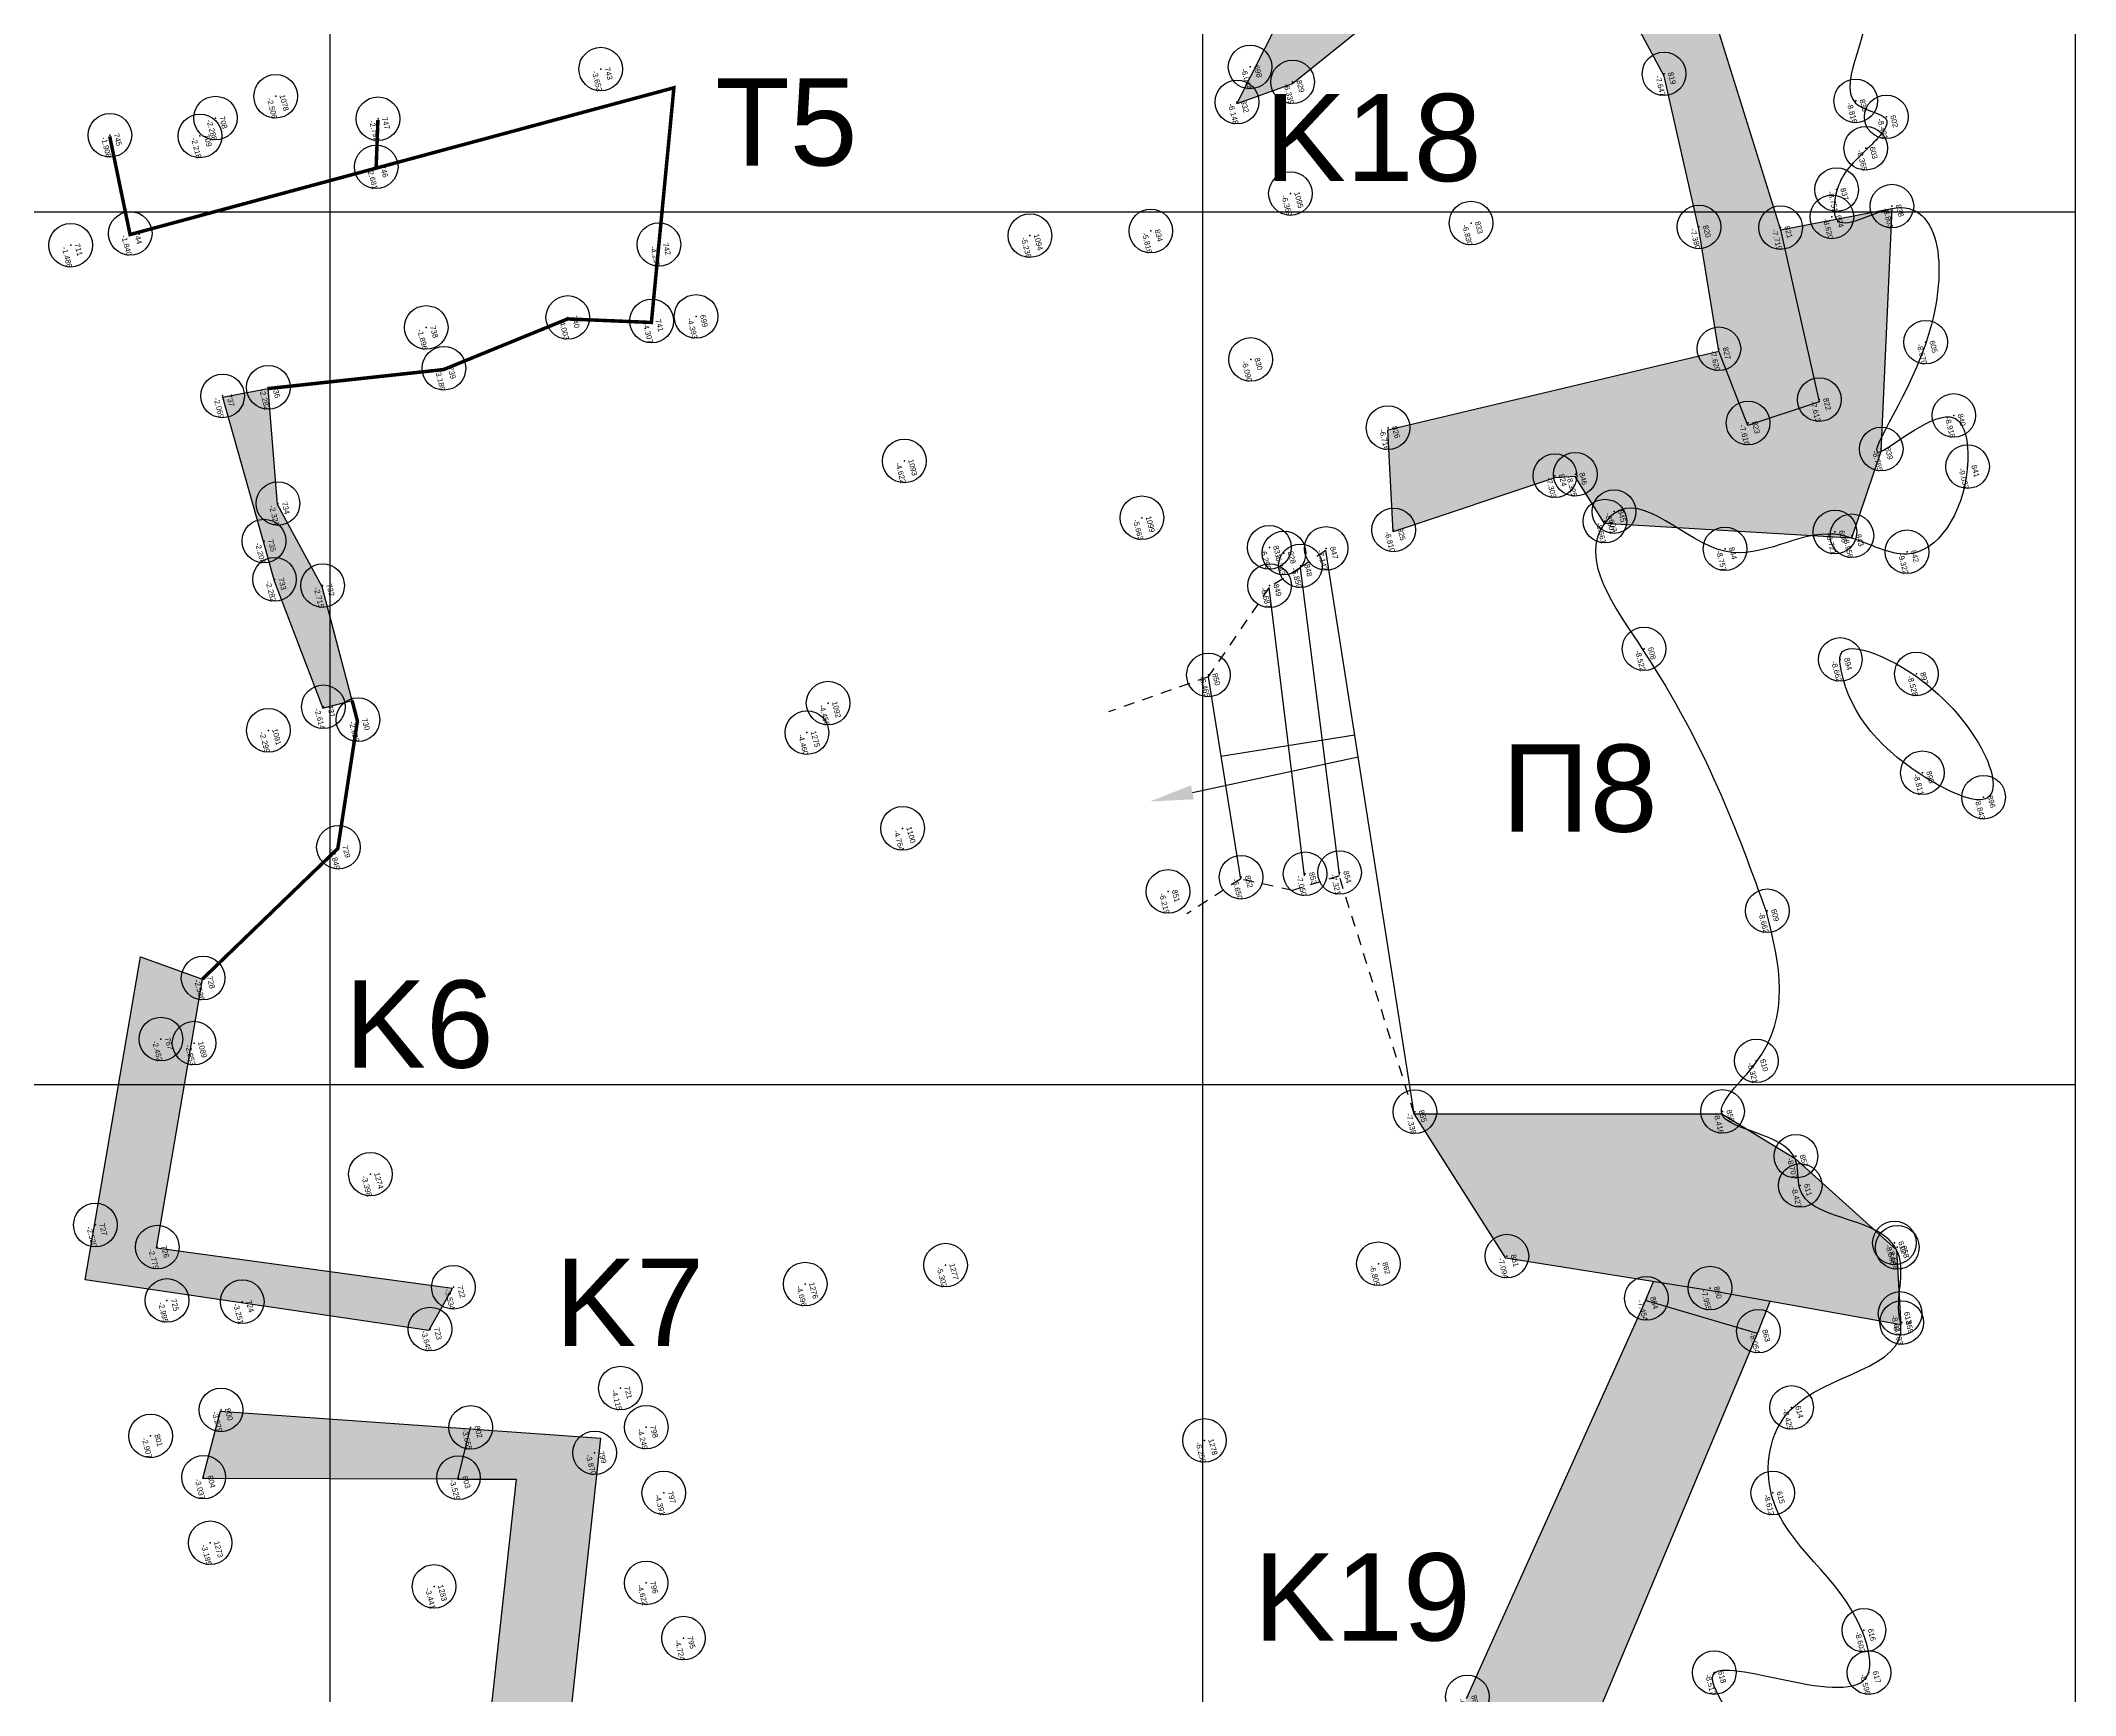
# Model space of a CAD drawing. Header units: millimetres. Extents: x 979 to 714242, y 976 to 4055134.
# Drawn here: x 714125.66 to 714148.97, y 4054825.84 to 4054844.8 of the extents above; entities that cross this region are included whole.
import ezdxf
from ezdxf import colors
from ezdxf.entities.mleader import LeaderData, LeaderLine
from ezdxf.math import Vec2, Vec3

# ---------------------------------------------------------------- set-up
doc = ezdxf.new("R2010")
doc.units = ezdxf.units.MM
doc.header["$LTSCALE"] = 0.5
doc.header["$MEASUREMENT"] = 0
doc.header["$PDMODE"] = 32
doc.header["$PDSIZE"] = 0.5
doc.linetypes.add('DASHED', pattern=[0.75, 0.5, -0.25])
for name, color, linetype in [('__L_11', 1, 'Continuous'), ('__toixeia_pyrg', 5, 'Continuous'), ('AKTOGRAMMI', 255, 'Continuous'), ('grammes_12', 3, 'Continuous'), ('hatch_proistorikon', 1, 'Continuous'), ('hatch_pyrgou', 5, 'Continuous'), ('kanabos', 7, 'Continuous'), ('kanabos_10_10', 254, 'Continuous'), ('onoma_kataskevon', 1, 'Continuous'), ('RR_IPS', 4, 'Continuous'), ('TAX-DESC', 45, 'Continuous'), ('TAX-H', 192, 'Continuous'), ('TAX-KOD', 7, 'Continuous'), ('TAX-SHM', 7, 'Continuous')]:
    doc.layers.add(name, color=color, linetype=linetype)
doc.styles.add('gr-sdtopo1', font='gr-sdtopo1.shx', dxfattribs={"bigfont": 'BigFgrsdto1.shx'})
doc.styles.get("Standard").update_dxf_attribs({"font": 'arial.ttf'})

# ---------------------------------------------------------------- blocks, each defined once
blk = doc.blocks.new('kanabos')
at = {"layer": 'kanabos'}
blk.add_line((714138.096, 4054912.798), (714138.096, 4054712.798), dxfattribs=at)
blk = doc.blocks.new('kanabos 10_10')
at = {"layer": 'kanabos_10_10'}
for p, q in [((714293.259, 4054872.869), (714293.259, 4054802.869)), ((714303.259, 4054872.869), (714303.259, 4054802.869)), ((714313.259, 4054862.869), (714313.259, 4054822.869)), ((714243.259, 4054842.869), (714313.259, 4054842.869)), ((714243.259, 4054832.869), (714313.259, 4054832.869))]:
    blk.add_line(p, q, dxfattribs=at)
blk = doc.blocks.new('blk_SHMEIO_3-Lay')
at = {"layer": 'TAX-SHM'}
blk.add_point((0, 0), dxfattribs=at)
at = {"layer": 'TAX-DESC', "style": 'gr-sdtopo1'}
blk.add_attdef('DESC', (1.12, -0.34), '', height=0.5, dxfattribs=at)
at = {"layer": 'TAX-H', "style": 'gr-sdtopo1'}
blk.add_attdef('H', (0, -1.7), '', height=1, dxfattribs=at)
at = {"layer": 'TAX-KOD', "style": 'gr-sdtopo1'}
blk.add_attdef('KOD', (0, 0.7), '', height=1, dxfattribs=at)

msp = doc.modelspace()

# ---------------------------------------------------------------- hatches: boundary and pattern name
at = {"layer": 'hatch_proistorikon'}
h = msp.add_hatch(color=1, dxfattribs=at)
h.dxf.hatch_style = 1
h.paths.add_polyline_path([(714141.224, 4054852.863), (714140.636, 4054852.891), (714139.796, 4054849.506), (714139.529, 4054849.35), (714139.646, 4054849.15), (714140.87, 4054848.742), (714140.855, 4054848.964), (714140.929, 4054849.317), (714140.438, 4054849.466)])
edge = h.paths.add_edge_path()
edge.add_line((714142.331, 4054848.274), (714140.87, 4054848.742))
edge.add_line((714140.87, 4054848.742), (714139.646, 4054849.15))
edge.add_line((714139.646, 4054849.15), (714139.529, 4054849.35))
edge.add_line((714139.529, 4054849.35), (714139.073, 4054849.082))
edge.add_line((714139.073, 4054849.082), (714139.616, 4054848.374))
edge.add_line((714139.616, 4054848.374), (714140.417, 4054847.801))
edge.add_line((714140.417, 4054847.801), (714142.141, 4054847.409))
edge.add_line((714142.141, 4054847.409), (714144.769, 4054846.836))
edge.add_line((714144.769, 4054846.836), (714145.228, 4054847.085))
edge.add_line((714145.228, 4054847.085), (714145.184, 4054847.124))
edge.add_spline(control_points=[(714145.184, 4054847.124), (714144.822, 4054847.313), (714144.364, 4054847.45), (714144.121, 4054847.682)], knot_values=[9.786417, 9.786417, 9.786417, 9.786417, 10.883257, 10.883257, 10.883257, 10.883257], degree=3, periodic=0)
edge.add_line((714144.121, 4054847.682), (714142.331, 4054848.274))
edge = h.paths.add_edge_path(flags=17)
edge.add_line((714144.81, 4054847.454), (714144.121, 4054847.682))
edge.add_spline(control_points=[(714144.121, 4054847.682), (714144.364, 4054847.45), (714144.822, 4054847.313), (714145.184, 4054847.124)], knot_values=[9.786417, 9.786417, 9.786417, 9.786417, 10.883257, 10.883257, 10.883257, 10.883257], degree=3, periodic=0)
edge.add_line((714145.184, 4054847.124), (714144.81, 4054847.454))
h.paths.add_polyline_path([(714142.205, 4054847.073), (714142.281, 4054847.292), (714142.419, 4054847.129), (714143.459, 4054845.897), (714144.262, 4054844.392), (714144.661, 4054842.639), (714144.888, 4054841.241), (714145.222, 4054840.39), (714146.038, 4054840.659), (714145.595, 4054842.63), (714144.834, 4054845.073), (714144.137, 4054845.961), (714143.825, 4054846.724), (714143.682, 4054847.073), (714142.141, 4054847.409), (714141.13, 4054847.639), (714140.972, 4054847.308), (714140.506, 4054846.329), (714139.368, 4054844.073), (714140.004, 4054844.303), (714141.093, 4054845.177), (714141.81, 4054845.933)])
h = msp.add_hatch(color=1, dxfattribs=at)
h.dxf.hatch_style = 1
edge = h.paths.add_edge_path()
edge.add_spline(control_points=[(714146.747, 4054840.091), (714146.671, 4054840.059), (714146.689, 4054840.127), (714146.755, 4054840.259)], knot_values=[19.204985, 19.204985, 19.204985, 19.204985, 19.696712, 19.696712, 19.696712, 19.696712], degree=3, periodic=0)
edge.add_line((714146.755, 4054840.259), (714146.87, 4054842.874))
edge.add_spline(control_points=[(714146.87, 4054842.874), (714146.636, 4054842.828), (714146.322, 4054842.624), (714146.237, 4054842.753), (714146.237, 4054842.753)], knot_values=[16.120101, 16.120101, 16.120101, 16.120101, 16.76494, 16.765493, 16.765493, 16.765493, 16.765493], degree=3, periodic=0)
edge.add_line((714146.237, 4054842.753), (714145.595, 4054842.63))
edge.add_line((714145.595, 4054842.63), (714146.038, 4054840.659))
edge.add_line((714146.038, 4054840.659), (714145.222, 4054840.39))
edge.add_line((714145.222, 4054840.39), (714144.888, 4054841.241))
edge.add_line((714144.888, 4054841.241), (714141.097, 4054840.34))
edge.add_line((714141.097, 4054840.34), (714141.159, 4054839.17))
edge.add_line((714141.159, 4054839.17), (714143.009, 4054839.789))
edge.add_line((714143.009, 4054839.789), (714143.243, 4054839.804))
edge.add_line((714143.243, 4054839.804), (714143.58, 4054839.267))
edge.add_spline(control_points=[(714143.58, 4054839.267), (714143.61, 4054839.308), (714143.841, 4054839.558), (714144.142, 4054839.383), (714144.41, 4054839.218)], knot_values=[25.08475, 25.08475, 25.08475, 25.08475, 25.235405, 26.040349, 26.040349, 26.040349, 26.040349], degree=3, periodic=0)
edge.add_line((714144.41, 4054839.218), (714145.958, 4054839.125))
edge.add_spline(control_points=[(714145.958, 4054839.125), (714146.044, 4054839.142), (714146.195, 4054839.155), (714146.345, 4054839.119), (714146.41, 4054839.098)], knot_values=[23.075117, 23.075117, 23.075117, 23.075117, 23.339606, 23.5381, 23.5381, 23.5381, 23.5381], degree=3, periodic=0)
edge.add_line((714146.41, 4054839.098), (714146.747, 4054840.091))
h.paths.add_polyline_path([(714146.747, 4054840.091), (714146.87, 4054842.874), (714145.595, 4054842.63), (714146.038, 4054840.659), (714145.222, 4054840.39), (714144.888, 4054841.241), (714141.097, 4054840.34), (714141.159, 4054839.17), (714143.009, 4054839.789), (714143.243, 4054839.804), (714143.58, 4054839.267), (714146.41, 4054839.098)], flags=17)
h = msp.add_hatch(color=1, dxfattribs=at)
h.dxf.hatch_style = 1
edge = h.paths.add_edge_path()
edge.add_line((714146.755, 4054840.259), (714146.87, 4054842.874))
edge.add_spline(control_points=[(714146.87, 4054842.874), (714146.636, 4054842.828), (714146.322, 4054842.624), (714146.237, 4054842.753), (714146.237, 4054842.753)], knot_values=[16.120101, 16.120101, 16.120101, 16.120101, 16.76494, 16.765493, 16.765493, 16.765493, 16.765493], degree=3, periodic=0)
edge.add_line((714146.237, 4054842.753), (714145.595, 4054842.63))
edge.add_line((714145.595, 4054842.63), (714146.038, 4054840.659))
edge.add_line((714146.038, 4054840.659), (714145.222, 4054840.39))
edge.add_line((714145.222, 4054840.39), (714144.888, 4054841.241))
edge.add_line((714144.888, 4054841.241), (714141.097, 4054840.34))
edge.add_line((714141.097, 4054840.34), (714141.159, 4054839.17))
edge.add_line((714141.159, 4054839.17), (714143.009, 4054839.789))
edge.add_line((714143.009, 4054839.789), (714143.243, 4054839.804))
edge.add_line((714143.243, 4054839.804), (714143.58, 4054839.267))
edge.add_spline(control_points=[(714143.58, 4054839.267), (714143.61, 4054839.308), (714143.841, 4054839.558), (714144.142, 4054839.383), (714144.41, 4054839.218)], knot_values=[25.08475, 25.08475, 25.08475, 25.08475, 25.235405, 26.040349, 26.040349, 26.040349, 26.040349], degree=3, periodic=0)
edge.add_line((714144.41, 4054839.218), (714145.958, 4054839.125))
edge.add_spline(control_points=[(714145.958, 4054839.125), (714146.044, 4054839.142), (714146.195, 4054839.155), (714146.345, 4054839.119), (714146.41, 4054839.098)], knot_values=[23.075117, 23.075117, 23.075117, 23.075117, 23.339606, 23.5381, 23.5381, 23.5381, 23.5381], degree=3, periodic=0)
edge.add_line((714146.41, 4054839.098), (714146.747, 4054840.091))
edge.add_spline(control_points=[(714146.747, 4054840.091), (714146.671, 4054840.059), (714146.689, 4054840.127), (714146.755, 4054840.259)], knot_values=[19.204985, 19.204985, 19.204985, 19.204985, 19.696712, 19.696712, 19.696712, 19.696712], degree=3, periodic=0)
h = msp.add_hatch(color=1, dxfattribs=at)
h.dxf.hatch_style = 1
h.paths.add_polyline_path([(714145.763, 4054831.988), (714146.925, 4054830.943), (714146.973, 4054830.081), (714144.778, 4054830.478), (714142.451, 4054830.846), (714141.399, 4054832.502), (714144.924, 4054832.502)])
h = msp.add_hatch(color=1, dxfattribs=at)
h.dxf.hatch_style = 1
h.paths.add_polyline_path([(714145.332, 4054829.984), (714144.05, 4054830.36), (714141.996, 4054825.796), (714141.831, 4054825.142), (714143.103, 4054824.667)])
h.paths.add_polyline_path([(714145.476, 4054830.352), (714144.778, 4054830.478), (714144.143, 4054830.578), (714144.05, 4054830.36), (714145.332, 4054829.984)])
at = {"layer": 'hatch_pyrgou'}
h = msp.add_hatch(color=256, dxfattribs=at)
h.dxf.hatch_style = 1
h.paths.add_polyline_path([(714128.377, 4054839.481), (714128.268, 4054840.811), (714127.745, 4054840.713), (714128.216, 4054839.049), (714128.337, 4054838.61), (714128.897, 4054837.15), (714129.231, 4054837.237), (714128.889, 4054838.54)])
h = msp.add_hatch(color=256, dxfattribs=at)
h.dxf.hatch_style = 1
h.paths.add_polyline_path([(714127.516, 4054834.044), (714126.806, 4054834.298), (714126.174, 4054830.598), (714130.112, 4054830.018), (714130.381, 4054830.498), (714126.989, 4054830.96)])
h = msp.add_hatch(color=256, dxfattribs=at)
h.dxf.hatch_style = 1
h.paths.add_polyline_path([(714122.997, 4054820.413), (714123.773, 4054820.15), (714127.902, 4054820.058), (714128.534, 4054821.226), (714130.854, 4054821.591), (714131.305, 4054821.662), (714131.408, 4054822.611), (714131.65, 4054824.837), (714132.079, 4054828.785), (714130.578, 4054828.892), (714130.438, 4054828.315), (714131.113, 4054828.313), (714130.809, 4054825.521), (714130.498, 4054822.652), (714127.823, 4054822.232), (714127.252, 4054821.176), (714123.967, 4054821.249), (714122.144, 4054821.869), (714120.182, 4054817.605), (714119.106, 4054817.989), (714118.874, 4054817.339), (714121.351, 4054816.455), (714121.746, 4054816.715), (714121.49, 4054817.138)])
h.paths.add_polyline_path([(714130.578, 4054828.892), (714127.718, 4054829.095), (714127.518, 4054828.323), (714130.438, 4054828.315)])

# ---------------------------------------------------------------- linework, layer by layer
at = {"layer": '__L_11', "ltscale": 0.5}
for p, q in [((714129.506, 4054843.337), (714129.527, 4054843.888)), ((714126.454, 4054843.701), (714126.687, 4054842.576)), ((714126.687, 4054842.576), (714129.506, 4054843.337)), ((714132.66, 4054841.569), (714132.744, 4054842.445)), ((714130.279, 4054841.029), (714131.699, 4054841.609)), ((714131.699, 4054841.609), (714132.66, 4054841.569)), ((714128.268, 4054840.811), (714130.279, 4054841.029)), ((714127.516, 4054834.044), (714129.067, 4054835.541)), ((714144.05, 4054830.36), (714141.996, 4054825.796)), ((714145.332, 4054829.984), (714144.05, 4054830.36)), ((714143.103, 4054824.667), (714145.332, 4054829.984))]:
    msp.add_line(p, q, dxfattribs=at)
at = {"layer": '__L_11', "linetype": 'Continuous', "ltscale": 0.5}
for p, q in [((714141.399, 4054832.502), (714140.387, 4054838.957)), ((714140.092, 4054838.757), (714140.538, 4054835.243)), ((714140.144, 4054835.228), (714139.737, 4054838.532)), ((714139.038, 4054837.508), (714139.408, 4054835.191))]:
    msp.add_line(p, q, dxfattribs=at)
at = {"layer": '__L_11', "color": 5, "ltscale": 0.5}
for p, q in [((714127.718, 4054829.095), (714127.518, 4054828.323)), ((714127.718, 4054829.095), (714130.578, 4054828.892)), ((714130.578, 4054828.892), (714130.438, 4054828.315)), ((714130.438, 4054828.315), (714127.518, 4054828.323))]:
    msp.add_line(p, q, dxfattribs=at)
at = {"layer": '__L_11', "ltscale": 0.5}
for points in [[(714142.281, 4054847.292), (714142.205, 4054847.073), (714141.81, 4054845.933), (714141.093, 4054845.177), (714140.004, 4054844.303), (714139.368, 4054844.073), (714140.506, 4054846.329), (714140.972, 4054847.308), (714141.13, 4054847.639)], [(714143.682, 4054847.073), (714143.825, 4054846.724), (714144.137, 4054845.961), (714144.834, 4054845.073), (714145.595, 4054842.63), (714146.038, 4054840.659), (714145.222, 4054840.39), (714144.888, 4054841.241), (714144.661, 4054842.639), (714144.262, 4054844.392), (714143.459, 4054845.897), (714142.419, 4054847.129), (714142.281, 4054847.292)], [(714145.595, 4054842.63), (714146.87, 4054842.874), (714146.747, 4054840.091), (714146.41, 4054839.098), (714143.58, 4054839.267), (714143.243, 4054839.804), (714143.009, 4054839.789), (714141.159, 4054839.17), (714141.097, 4054840.34), (714144.888, 4054841.241)]]:
    msp.add_lwpolyline(points, dxfattribs=at)
at = {"layer": '__L_11', "linetype": 'DASHED', "ltscale": 0.5}
for points in [[(714140.387, 4054838.957), (714140.092, 4054838.757), (714139.737, 4054838.532), (714139.038, 4054837.508), (714137.899, 4054837.106)], [(714141.399, 4054832.502), (714140.54, 4054835.228), (714140.004, 4054835.059), (714139.408, 4054835.191), (714138.794, 4054834.791)]]:
    msp.add_lwpolyline(points, dxfattribs=at)
at = {"layer": '__L_11', "ltscale": 0.5}
msp.add_lwpolyline([(714145.763, 4054831.988), (714146.925, 4054830.943), (714146.973, 4054830.081), (714144.778, 4054830.478), (714142.451, 4054830.846), (714141.399, 4054832.502), (714144.924, 4054832.502)], close=True, dxfattribs=at)
at = {"layer": '__toixeia_pyrg'}
msp.add_line((714129.067, 4054835.541), (714129.292, 4054837.002), dxfattribs=at)
at = {"layer": '__toixeia_pyrg', "const_width": 0.04}
for points in [[(714128.268, 4054840.811), (714130.279, 4054841.029), (714131.699, 4054841.609), (714132.66, 4054841.569), (714132.918, 4054844.258), (714129.506, 4054843.337), (714126.687, 4054842.576), (714126.454, 4054843.701)], [(714129.506, 4054843.337), (714129.527, 4054843.888)], [(714127.516, 4054834.044), (714129.067, 4054835.541), (714129.292, 4054837.002), (714129.231, 4054837.237)]]:
    msp.add_lwpolyline(points, dxfattribs=at)
at = {"layer": 'AKTOGRAMMI', "ltscale": 0.5}
msp.add_spline([(714146.827, 4054853.058), (714145.603, 4054852.545), (714143.381, 4054851.903), (714144.459, 4054851.286), (714144.611, 4054849.539), (714143.473, 4054849.338), (714143.944, 4054848.989), (714143.954, 4054847.994), (714145.252, 4054847.087), (714145.969, 4054846.055), (714146.304, 4054845.098), (714146.471, 4054845.094), (714146.457, 4054844.081), (714146.808, 4054843.897), (714146.571, 4054843.538), (714146.238, 4054843.065), (714146.237, 4054842.753), (714146.87, 4054842.874), (714147.256, 4054841.315), (714146.747, 4054840.091), (714147.579, 4054840.476), (714147.736, 4054839.889), (714147.042, 4054838.914), (714146.41, 4054839.098), (714146.216, 4054839.141), (714144.957, 4054838.948), (714143.685, 4054839.376), (714143.58, 4054839.267), (714144.027, 4054837.804), (714145.439, 4054834.801)], degree=3, dxfattribs=at)
at = {"layer": 'AKTOGRAMMI', "start_tangent": (0.130457, -0.991454), "end_tangent": (0.130457, -0.991454)}
msp.add_spline([(714146.276, 4054837.681), (714147.215, 4054836.381), (714147.916, 4054836.101), (714147.149, 4054837.515), (714146.276, 4054837.681)], degree=3, dxfattribs=at)
at = {"layer": 'AKTOGRAMMI'}
msp.add_open_spline([(714134.524, 4054805.302), (714134.489, 4054805.313), (714133.775, 4054805.554), (714132.513, 4054806.517), (714133.833, 4054807.821), (714134.696, 4054808.295), (714135.097, 4054809.502), (714136.463, 4054808.536), (714137.602, 4054807.342), (714137.174, 4054809.129), (714137.965, 4054810.319), (714139.177, 4054810.298), (714140.111, 4054810.94), (714139.127, 4054812.17), (714136.982, 4054812.252), (714138.984, 4054813.682), (714143.067, 4054814.589), (714139.979, 4054815.097), (714141.658, 4054815.944), (714140.999, 4054817.761), (714144.28, 4054817.036), (714141.868, 4054818.452), (714143.109, 4054819.517), (714144.341, 4054819.548), (714143.269, 4054821.684), (714146.506, 4054822.115), (714143.273, 4054824.005), (714145.885, 4054824.697), (714143.955, 4054826.756), (714146.806, 4054825.472), (714146.441, 4054827.145), (714145.32, 4054827.693), (714145.535, 4054829.486), (714147.091, 4054829.583), (714146.904, 4054830.403), (714147.05, 4054830.743), (714146.682, 4054831.342), (714145.716, 4054831.259), (714145.863, 4054832.272), (714144.516, 4054832.329), (714145.785, 4054833.4), (714145.583, 4054834.218), (714145.439, 4054834.801)], degree=3, knots=[147.415698, 147.415698, 147.415698, 147.415698, 147.506765, 149.266847, 151.199675, 151.514511, 152.258469, 154.323113, 154.893524, 156.120314, 157.36361, 159.109807, 159.383896, 160.499183, 162.408044, 163.099443, 166.807721, 167.648093, 168.756133, 170.038394, 171.815864, 173.038703, 174.562256, 174.801827, 176.527182, 178.232938, 180.19058, 181.550099, 182.740875, 184.513878, 185.001341, 186.889818, 187.894102, 189.48588, 189.59126, 190.349978, 190.411035, 191.67551, 192.013381, 192.998496, 193.695199, 195.419663, 195.419663, 195.419663, 195.419663], dxfattribs=at)
at = {"layer": 'grammes_12', "color": 1}
for p, q in [((714129.506, 4054843.337), (714132.918, 4054844.258)), ((714132.744, 4054842.445), (714132.918, 4054844.258)), ((714144.05, 4054830.36), (714144.143, 4054830.578)), ((714145.332, 4054829.984), (714145.476, 4054830.352)), ((714145.332, 4054829.984), (714145.332, 4054829.984))]:
    msp.add_line(p, q, dxfattribs=at)
at = {"layer": 'grammes_12', "color": 5}
for p, q in [((714130.578, 4054828.892), (714132.079, 4054828.785)), ((714131.65, 4054824.837), (714132.079, 4054828.785)), ((714130.438, 4054828.315), (714131.113, 4054828.313)), ((714130.809, 4054825.521), (714131.113, 4054828.313))]:
    msp.add_line(p, q, dxfattribs=at)
at = {"layer": 'hatch_pyrgou'}
for p, q in [((714127.745, 4054840.713), (714128.268, 4054840.811)), ((714127.745, 4054840.713), (714128.216, 4054839.049)), ((714128.377, 4054839.481), (714128.268, 4054840.811)), ((714128.889, 4054838.54), (714128.377, 4054839.481)), ((714128.216, 4054839.049), (714128.337, 4054838.61)), ((714128.337, 4054838.61), (714128.897, 4054837.15)), ((714129.292, 4054837.002), (714128.889, 4054838.54)), ((714128.897, 4054837.15), (714129.231, 4054837.237)), ((714126.174, 4054830.598), (714126.806, 4054834.298)), ((714126.806, 4054834.298), (714127.516, 4054834.044)), ((714126.989, 4054830.96), (714127.516, 4054834.044)), ((714130.381, 4054830.498), (714126.989, 4054830.96)), ((714130.112, 4054830.018), (714126.174, 4054830.598)), ((714130.112, 4054830.018), (714130.381, 4054830.498))]:
    msp.add_line(p, q, dxfattribs=at)
at = {"layer": 'RR_IPS', "color": 1}
msp.add_line((714140.719, 4054836.84), (714139.184, 4054836.594), dxfattribs=at)

# ---------------------------------------------------------------- block references
at = {"layer": '__toixeia_pyrg', "color": 2}
msp.add_blockref('kanabos 10_10', (-164.285, -0.032), dxfattribs=at)
at = {"layer": 'kanabos'}
msp.add_blockref('kanabos', (0.878, 0.039), dxfattribs=at)
at = {"layer": 'TAX-SHM', "xscale": 0.062475, "yscale": 0.062475, "zscale": 0.062475, "rotation": 284.5704941548227}
for p, values in [((714132.08, 4054844.472), {'KOD': '743', 'H': '-3.652'}), ((714139.52, 4054844.497), {'KOD': '698', 'H': '-6.044'}), ((714140.006, 4054844.326), {'KOD': '829', 'H': '-6.339'}), ((714144.262, 4054844.418), {'KOD': '819', 'H': '-7.647'}), ((714128.356, 4054844.161), {'KOD': '1078', 'H': '-2.506'}), ((714139.369, 4054844.095), {'KOD': '832', 'H': '-6.148'}), ((714146.458, 4054844.108), {'KOD': '836', 'H': '-8.816'}), ((714127.666, 4054843.911), {'KOD': '708', 'H': '-2.288'}), ((714129.528, 4054843.903), {'KOD': '747', 'H': '-2.792'}), ((714146.809, 4054843.925), {'KOD': '602', 'H': '-8.421'}), ((714126.456, 4054843.714), {'KOD': '745', 'H': '-1.908'}), ((714127.488, 4054843.706), {'KOD': '709', 'H': '-2.218'}), ((714146.573, 4054843.565), {'KOD': '603', 'H': '-8.365'}), ((714129.507, 4054843.352), {'KOD': '746', 'H': '-2.681'}), ((714139.982, 4054843.046), {'KOD': '1095', 'H': '-6.369'}), ((714146.239, 4054843.091), {'KOD': '837', 'H': '-8.751'}), ((714146.872, 4054842.902), {'KOD': '838', 'H': '-8.803'}), ((714142.051, 4054842.708), {'KOD': '833', 'H': '-6.830'}), ((714144.662, 4054842.664), {'KOD': '820', 'H': '-7.380'}), ((714146.185, 4054842.779), {'KOD': '604', 'H': '-8.620'}), ((714126.007, 4054842.454), {'KOD': '711', 'H': '-1.486'}), ((714126.689, 4054842.589), {'KOD': '744', 'H': '-1.840'}), ((714132.746, 4054842.462), {'KOD': '742', 'H': '-4.256'}), ((714136.997, 4054842.564), {'KOD': '1094', 'H': '-5.236'}), ((714138.382, 4054842.617), {'KOD': '834', 'H': '-5.816'}), ((714145.597, 4054842.656), {'KOD': '821', 'H': '-7.719'}), ((714130.08, 4054841.512), {'KOD': '738', 'H': '-1.896'}), ((714131.702, 4054841.626), {'KOD': '740', 'H': '-4.003'}), ((714132.663, 4054841.586), {'KOD': '741', 'H': '-4.307'}), ((714133.172, 4054841.638), {'KOD': '699', 'H': '-4.393'}), ((714144.89, 4054841.267), {'KOD': '827', 'H': '-7.620'}), ((714147.259, 4054841.343), {'KOD': '605', 'H': '-8.670'}), ((714130.283, 4054841.044), {'KOD': '739', 'H': '-3.189'}), ((714139.526, 4054841.145), {'KOD': '830', 'H': '-6.090'}), ((714128.271, 4054840.825), {'KOD': '736', 'H': '-2.282'}), ((714127.747, 4054840.727), {'KOD': '737', 'H': '-2.069'}), ((714146.041, 4054840.685), {'KOD': '822', 'H': '-7.613'}), ((714141.1, 4054840.363), {'KOD': '826', 'H': '-6.716'}), ((714145.225, 4054840.417), {'KOD': '823', 'H': '-7.616'}), ((714147.582, 4054840.503), {'KOD': '840', 'H': '-8.918'}), ((714146.75, 4054840.119), {'KOD': '839', 'H': '-8.765'}), ((714135.558, 4054839.982), {'KOD': '1093', 'H': '-4.622'}), ((714147.739, 4054839.917), {'KOD': '841', 'H': '-9.032'}), ((714143.012, 4054839.813), {'KOD': '824', 'H': '-7.303'}), ((714143.246, 4054839.829), {'KOD': '846', 'H': '-8.325'}), ((714128.381, 4054839.494), {'KOD': '734', 'H': '-2.327'}), ((714143.689, 4054839.402), {'KOD': '845', 'H': '-8.501'}), ((714138.28, 4054839.331), {'KOD': '1099', 'H': '-5.663'}), ((714141.164, 4054839.192), {'KOD': '825', 'H': '-6.810'}), ((714143.584, 4054839.293), {'KOD': '607', 'H': '-8.661'}), ((714146.22, 4054839.168), {'KOD': '606', 'H': '-8.721'}), ((714128.222, 4054839.064), {'KOD': '735', 'H': '-2.208'}), ((714139.74, 4054838.992), {'KOD': '831', 'H': '-6.299'}), ((714140.391, 4054838.98), {'KOD': '847', 'H': '-7.147'}), ((714144.961, 4054838.975), {'KOD': '844', 'H': '-8.757'}), ((714146.414, 4054839.125), {'KOD': '843', 'H': '-8.956'}), ((714147.046, 4054838.941), {'KOD': '842', 'H': '-9.322'}), ((714139.907, 4054838.927), {'KOD': '828', 'H': '-6.343'}), ((714140.096, 4054838.78), {'KOD': '848', 'H': '-6.850'}), ((714128.342, 4054838.625), {'KOD': '733', 'H': '-2.282'}), ((714128.893, 4054838.554), {'KOD': '732', 'H': '-2.715'}), ((714139.743, 4054838.553), {'KOD': '849', 'H': '-6.687'}), ((714144.033, 4054837.829), {'KOD': '608', 'H': '-8.522'}), ((714146.281, 4054837.707), {'KOD': '894', 'H': '-8.662'}), ((714147.153, 4054837.542), {'KOD': '897', 'H': '-8.528'}), ((714139.042, 4054837.53), {'KOD': '850', 'H': '-6.465'}), ((714128.902, 4054837.165), {'KOD': '731', 'H': '-2.614'}), ((714134.685, 4054837.207), {'KOD': '1092', 'H': '-4.456'}), ((714128.272, 4054836.895), {'KOD': '1091', 'H': '-2.299'}), ((714129.298, 4054837.017), {'KOD': '730', 'H': '-2.923'}), ((714134.442, 4054836.869), {'KOD': '1275', 'H': '-4.460'}), ((714147.222, 4054836.409), {'KOD': '895', 'H': '-8.811'}), ((714147.923, 4054836.129), {'KOD': '896', 'H': '-8.843'}), ((714135.538, 4054835.772), {'KOD': '1100', 'H': '-4.764'}), ((714129.075, 4054835.556), {'KOD': '729', 'H': '-2.849'}), ((714139.416, 4054835.212), {'KOD': '852', 'H': '-6.650'}), ((714140.15, 4054835.251), {'KOD': '853', 'H': '-7.050'}), ((714140.544, 4054835.266), {'KOD': '854', 'H': '-7.321'}), ((714138.579, 4054835.049), {'KOD': '851', 'H': '-6.219'}), ((714145.445, 4054834.827), {'KOD': '609', 'H': '-8.662'}), ((714127.524, 4054834.057), {'KOD': '728', 'H': '-2.536'}), ((714127.041, 4054833.357), {'KOD': '767', 'H': '-2.452'}), ((714127.421, 4054833.311), {'KOD': '1089', 'H': '-2.853'}), ((714145.319, 4054833.108), {'KOD': '610', 'H': '-8.321'}), ((714141.407, 4054832.525), {'KOD': '855', 'H': '-7.338'}), ((714144.932, 4054832.528), {'KOD': '856', 'H': '-8.416'}), ((714145.773, 4054832.014), {'KOD': '857', 'H': '-8.707'}), ((714129.441, 4054831.809), {'KOD': '1274', 'H': '-3.398'}), ((714145.822, 4054831.68), {'KOD': '611', 'H': '-8.427'}), ((714126.29, 4054831.227), {'KOD': '727', 'H': '-2.520'}), ((714146.902, 4054831.022), {'KOD': '612', 'H': '-8.568'}), ((714126.999, 4054830.973), {'KOD': '726', 'H': '-2.779'}), ((714140.99, 4054830.783), {'KOD': '862', 'H': '-6.809'}), ((714142.461, 4054830.87), {'KOD': '861', 'H': '-7.094'}), ((714146.934, 4054830.971), {'KOD': '858', 'H': '-8.648'}), ((714134.422, 4054830.55), {'KOD': '1276', 'H': '-4.696'}), ((714136.03, 4054830.767), {'KOD': '1277', 'H': '-5.302'}), ((714127.11, 4054830.362), {'KOD': '725', 'H': '-2.995'}), ((714127.972, 4054830.348), {'KOD': '724', 'H': '-3.251'}), ((714130.392, 4054830.513), {'KOD': '722', 'H': '-3.534'}), ((714144.06, 4054830.386), {'KOD': '864', 'H': '-7.454'}), ((714144.789, 4054830.504), {'KOD': '860', 'H': '-7.955'}), ((714146.967, 4054830.213), {'KOD': '613', 'H': '-8.637'}), ((714146.985, 4054830.109), {'KOD': '859', 'H': '-8.703'}), ((714130.124, 4054830.034), {'KOD': '723', 'H': '-3.645'}), ((714145.343, 4054830.01), {'KOD': '863', 'H': '-8.054'}), ((714132.305, 4054829.358), {'KOD': '721', 'H': '-4.115'}), ((714127.729, 4054829.108), {'KOD': '800', 'H': '-3.279'}), ((714130.589, 4054828.907), {'KOD': '802', 'H': '-3.655'}), ((714132.601, 4054828.91), {'KOD': '798', 'H': '-4.249'}), ((714145.723, 4054829.136), {'KOD': '614', 'H': '-8.429'}), ((714126.923, 4054828.81), {'KOD': '801', 'H': '-2.907'}), ((714138.997, 4054828.758), {'KOD': '1278', 'H': '-6.250'}), ((714132.01, 4054828.616), {'KOD': '799', 'H': '-3.870'}), ((714127.53, 4054828.337), {'KOD': '804', 'H': '-3.037'}), ((714130.45, 4054828.331), {'KOD': '803', 'H': '-3.529'}), ((714132.802, 4054828.157), {'KOD': '797', 'H': '-4.391'}), ((714145.508, 4054828.156), {'KOD': '615', 'H': '-8.612'}), ((714127.605, 4054827.585), {'KOD': '1273', 'H': '-3.185'}), ((714130.17, 4054827.085), {'KOD': '1283', 'H': '-3.441'}), ((714132.6, 4054827.125), {'KOD': '796', 'H': '-4.622'}), ((714146.552, 4054826.583), {'KOD': '616', 'H': '-8.602'}), ((714133.028, 4054826.493), {'KOD': '795', 'H': '-4.724'}), ((714144.837, 4054826.098), {'KOD': '618', 'H': '-8.517'}), ((714146.61, 4054826.098), {'KOD': '617', 'H': '-8.596'}), ((714142.009, 4054825.82), {'KOD': '865', 'H': '-6.863'})]:
    msp.add_blockref('blk_SHMEIO_3-Lay', p, dxfattribs=at).add_auto_attribs(values)

# ---------------------------------------------------------------- texts
at = {"layer": 'onoma_kataskevon', "char_height": 1, "attachment_point": 1}
for s, insert in [('T5', (714133.391, 4054844.367)), ('K18', (714139.686, 4054844.188)), ('Π8', (714142.402, 4054836.733)), ('K6', (714129.145, 4054834.029)), ('K7', (714131.554, 4054830.842)), ('K19', (714139.562, 4054827.465))]:
    msp.add_mtext_dynamic_manual_height_columns(s, width=1.45343, gutter_width=1, heights=[0], dxfattribs=dict(at, insert=insert))

# ---------------------------------------------------------------- leaders
at = {"color": 7, "linetype": 'Continuous'}
ml = msp.add_multileader_mtext('Standard', dxfattribs=at)
ml.set_content('', color=7)
ml.set_leader_properties()
ml.build(insert=Vec2(0, 0))
ml.multileader.update_dxf_attribs({"dogleg_length": 0.00000000013, "arrow_head_size": 0.5})
ctx = ml.context
ctx.base_point, ctx.char_height, ctx.arrow_head_size, ctx.landing_gap_size, ctx.plane_origin = Vec3(714140.758, 4054836.59), 0.18, 0.5, 0.09, Vec3(714139.223, 4054836.349)
notes = []
notes.append((ctx, [(0, (1, 1, 0), (714140.758, 4054836.59), (1, 0), 0.00000000013, [(0, [(714138.37, 4054836.08)], 0, [])])]))
ctx.mtext.insert, ctx.mtext.flow_direction = Vec3(714140.848, 4054836.68), 5
for ctx, leaders in notes:
    for number, flags, end, landing, length, lines in leaders:
        leader = LeaderData()
        leader.index, (leader.has_last_leader_line, leader.has_dogleg_vector, leader.attachment_direction) = number, flags
        leader.last_leader_point, leader.dogleg_vector, leader.dogleg_length = Vec3(end), Vec3(landing), length
        for number, points, colour, breaks in lines:
            line = LeaderLine()
            line.index, line.vertices, line.color, line.breaks = number, Vec3.list(points), colors.encode_raw_color(colour), breaks
            leader.lines.append(line)
        ctx.leaders.append(leader)

doc.saveas('drawing.dxf')
